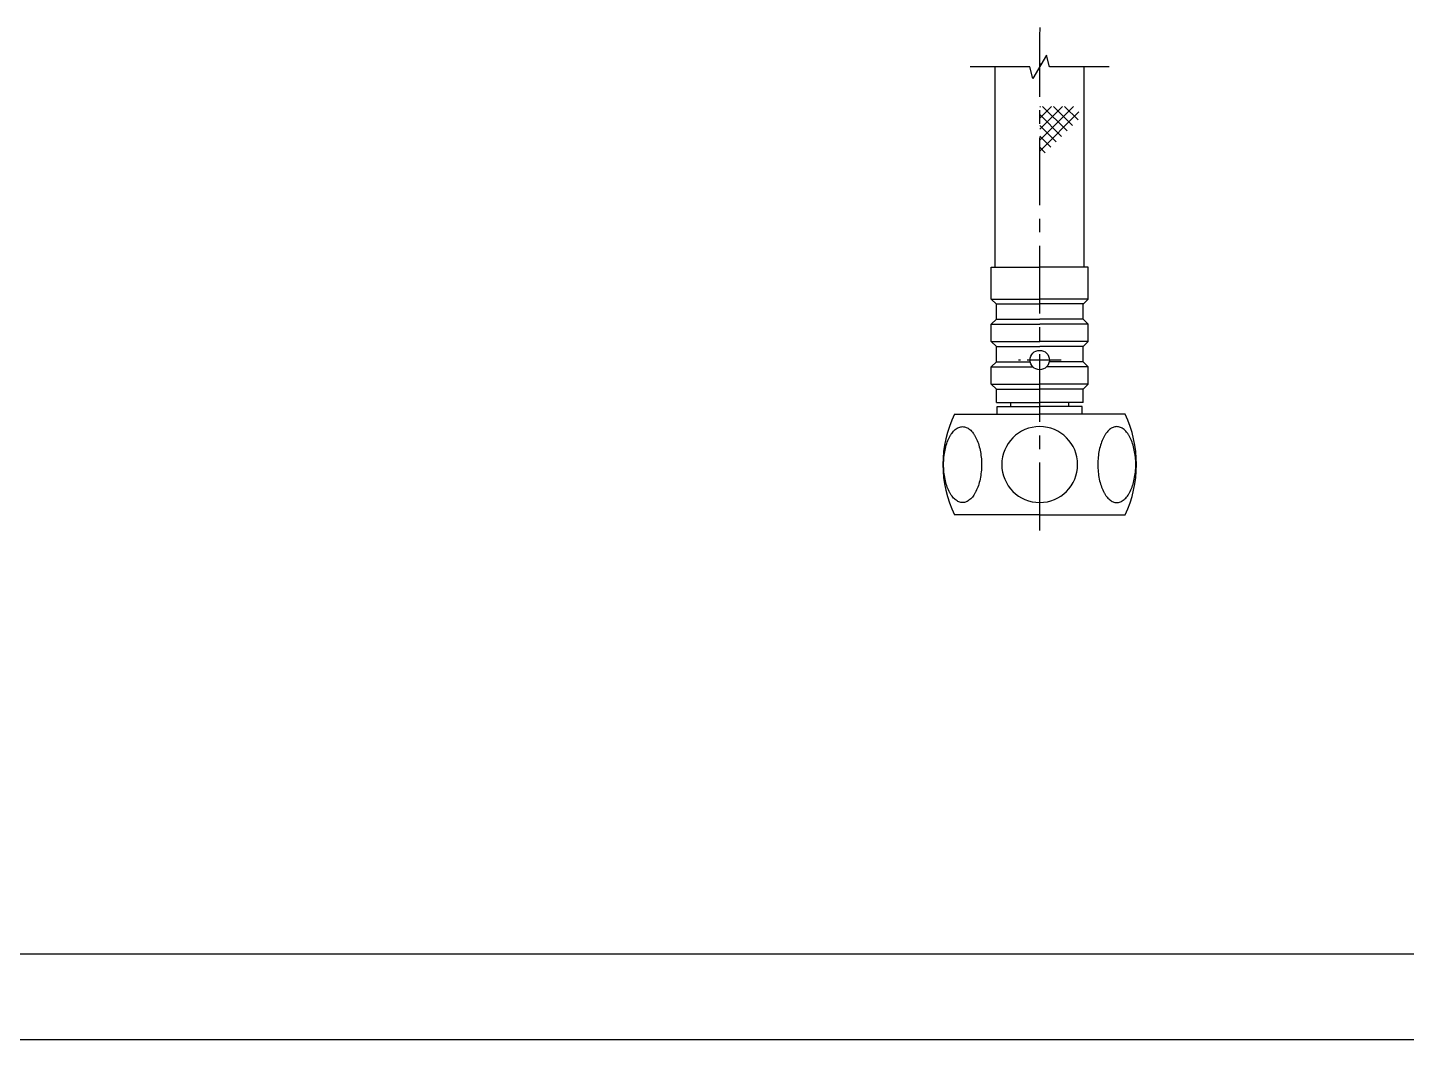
# Model space of a CAD drawing. Extents: x 7342 to 7936, y -141 to 279.
# Drawn here: x 7638.7 to 7816.7, y -141.1 to -10.4 of the extents above; entities that cross this region are included whole.
import ezdxf

# ---------------------------------------------------------------- set-up
doc = ezdxf.new("R2010")
doc.units = 0
doc.header["$LTSCALE"] = 7
doc.header["$MEASUREMENT"] = 0
doc.linetypes.add('CENTER', pattern=[2, 1.25, -0.25, 0.25, -0.25])
doc.linetypes.add('CHAIN', pattern=[0.3543, 0.2362, -0.0295, 0.0591, -0.0295])
doc.layers.get('0').update_dxf_attribs({"color": 2, "linetype": 'CONTINUOUS'})
for name, color, linetype in [('08_ALL_FEATURES', 7, 'CONTINUOUS'), ('CL', 1, 'CENTER'), ('D', 2, 'CONTINUOUS'), ('DWG', 7, 'CONTINUOUS'), ('TXT', 5, 'CONTINUOUS')]:
    doc.layers.add(name, color=color, linetype=linetype)
doc.layers.add('치수선', color=7, linetype='CONTINUOUS', lineweight=25)

msp = doc.modelspace()

# ---------------------------------------------------------------- linework, layer by layer
at = {"color": 2}
for p, q in [((7772.33, -20.59), (7769.38, -23.54)), ((7773.75, -20.59), (7769.38, -24.96)), ((7770.92, -20.59), (7769.38, -22.13)), ((7769.5, -20.59), (7769.38, -20.71)), ((7774.45, -21.29), (7769.38, -26.37)), ((7772.92, -23.75), (7769.76, -20.59)), ((7773.63, -23.05), (7771.17, -20.59)), ((7774.34, -22.34), (7772.58, -20.59)), ((7772.21, -24.46), (7769.38, -21.62)), ((7771.51, -25.17), (7769.38, -23.04)), ((7770.8, -25.87), (7769.38, -24.45)), ((7770.09, -26.58), (7769.38, -25.87)), ((7769.39, -27.29), (7769.38, -27.28))]:
    msp.add_line(p, q, dxfattribs=at)
at = {"color": 7, "linetype": 'Continuous'}
for p in [(7758.36, -60.35), (7780.4, -60.35)]:
    msp.add_line(p, (7769.38, -60.35), dxfattribs=at)
at = {"linetype": 'Continuous'}
msp.add_lwpolyline([(7341.66, -141.1), (7935.66, -141.1), (7935.66, 278.9), (7341.66, 278.9)], close=True, dxfattribs=at)
at = {"color": 7, "linetype": 'Continuous'}
for centre, start, end in [((7771.88, -66.85), 154.3207, 205.6793), ((7766.88, -66.85), 334.3207, 25.6793)]:
    msp.add_arc(centre, 15, start, end, dxfattribs=at)
at = {"layer": '08_ALL_FEATURES', "color": 7, "linetype": 'Continuous'}
for start, end in [(90, 270), (270, 90)]:
    msp.add_arc((7769.38, -66.85), 4.9, start, end, dxfattribs=at)
for points in [[(7756.97, -66.85), (7756.97, -66.53), (7757, -65.9), (7757.13, -64.99), (7757.36, -64.15), (7757.61, -63.51), (7757.85, -63.07), (7758.05, -62.78), (7758.25, -62.53), (7758.47, -62.33), (7758.7, -62.16), (7758.93, -62.04), (7759.17, -61.97), (7759.42, -61.95), (7759.66, -61.97), (7759.9, -62.04), (7760.14, -62.16), (7760.36, -62.33), (7760.58, -62.53), (7760.79, -62.78), (7760.98, -63.07), (7761.22, -63.51), (7761.48, -64.15), (7761.7, -64.99), (7761.84, -65.9), (7761.87, -66.53), (7761.87, -66.85)], [(7781.79, -66.85), (7781.79, -66.53), (7781.75, -65.9), (7781.62, -64.99), (7781.4, -64.15), (7781.14, -63.51), (7780.9, -63.07), (7780.71, -62.78), (7780.5, -62.53), (7780.28, -62.33), (7780.06, -62.16), (7779.82, -62.04), (7779.58, -61.97), (7779.34, -61.95), (7779.09, -61.97), (7778.85, -62.04), (7778.62, -62.16), (7778.39, -62.33), (7778.17, -62.53), (7777.97, -62.78), (7777.77, -63.07), (7777.53, -63.51), (7777.27, -64.15), (7777.05, -64.99), (7776.92, -65.9), (7776.89, -66.53), (7776.89, -66.85)], [(7761.87, -66.85), (7761.87, -67.17), (7761.84, -67.8), (7761.7, -68.71), (7761.48, -69.56), (7761.22, -70.19), (7760.98, -70.64), (7760.79, -70.92), (7760.58, -71.17), (7760.36, -71.38), (7760.14, -71.54), (7759.9, -71.66), (7759.66, -71.74), (7759.42, -71.76), (7759.17, -71.74), (7758.93, -71.66), (7758.7, -71.54), (7758.47, -71.38), (7758.25, -71.17), (7758.05, -70.92), (7757.85, -70.64), (7757.61, -70.19), (7757.36, -69.56), (7757.13, -68.71), (7757, -67.8), (7756.97, -67.17), (7756.97, -66.85)], [(7776.89, -66.85), (7776.89, -67.17), (7776.92, -67.8), (7777.05, -68.71), (7777.27, -69.56), (7777.53, -70.19), (7777.77, -70.64), (7777.97, -70.92), (7778.17, -71.17), (7778.39, -71.38), (7778.62, -71.54), (7778.85, -71.66), (7779.09, -71.74), (7779.34, -71.76), (7779.58, -71.74), (7779.82, -71.66), (7780.06, -71.54), (7780.28, -71.38), (7780.5, -71.17), (7780.71, -70.92), (7780.9, -70.64), (7781.14, -70.19), (7781.4, -69.56), (7781.62, -68.71), (7781.75, -67.8), (7781.79, -67.17), (7781.79, -66.85)]]:
    msp.add_open_spline(points, degree=3, knots=[0, 0, 0, 0, 0.080704, 0.159092, 0.233029, 0.300701, 0.331795, 0.360921, 0.388061, 0.413284, 0.436751, 0.458743, 0.479657, 0.5, 0.520343, 0.541257, 0.563249, 0.586716, 0.611939, 0.639079, 0.668205, 0.699299, 0.766971, 0.840908, 0.919296, 1, 1, 1, 1], dxfattribs=at)
at = {"layer": 'CL'}
msp.add_line((7769.38, -75.35), (7769.38, -12.8), dxfattribs=at)
at = {"layer": 'CL', "ltscale": 0.5}
msp.add_line((7772.13, -53.35), (7766.63, -53.35), dxfattribs=at)
at = {"layer": 'CL', "linetype": 'CHAIN', "ltscale": 5}
msp.add_spline([(7783.59, 16.12), (7782.9, 0.78), (7780.86, -4.32), (7772.58, -3.96), (7769.38, -15.49)], degree=3, dxfattribs=at)
at = {"layer": 'D', "color": 0}
for p in [(7758.7, -60.35), (7780.05, -60.35)]:
    msp.add_line(p, (7769.38, -60.35), dxfattribs=at)
at = {"layer": 'DWG'}
for p, q in [((7763.63, -41.35), (7763.63, -15.51)), ((7775.13, -41.35), (7775.13, -15.51)), ((7763.13, -41.35), (7769.38, -41.35)), ((7763.13, -45.47), (7763.13, -41.35)), ((7775.63, -41.35), (7769.38, -41.35)), ((7775.63, -45.47), (7775.63, -41.35)), ((7763.13, -45.47), (7769.38, -45.47)), ((7763.13, -45.47), (7763.78, -46.12)), ((7763.76, -46.1), (7769.38, -46.1)), ((7763.78, -48.09), (7763.78, -46.12)), ((7775.63, -45.47), (7769.38, -45.47)), ((7774.99, -46.1), (7769.38, -46.1)), ((7775.63, -45.47), (7774.98, -46.12)), ((7774.98, -48.09), (7774.98, -46.12)), ((7763.13, -48.74), (7763.78, -48.09)), ((7763.13, -48.74), (7769.38, -48.74)), ((7763.13, -50.97), (7763.13, -48.74)), ((7763.78, -48.08), (7769.38, -48.08)), ((7774.98, -48.08), (7769.38, -48.08)), ((7775.63, -48.74), (7769.38, -48.74)), ((7775.63, -48.74), (7774.98, -48.09)), ((7775.63, -50.97), (7775.63, -48.74)), ((7763.13, -50.97), (7769.38, -50.97)), ((7763.13, -50.97), (7763.78, -51.62)), ((7763.78, -51.62), (7769.38, -51.62)), ((7763.78, -53.59), (7763.78, -51.62)), ((7775.63, -50.97), (7769.38, -50.97)), ((7774.98, -51.62), (7769.38, -51.62)), ((7775.63, -50.97), (7774.98, -51.62)), ((7774.98, -53.59), (7774.98, -51.62)), ((7763.13, -54.24), (7763.78, -53.59)), ((7763.13, -54.24), (7768.49, -54.24)), ((7763.13, -56.47), (7763.13, -54.24)), ((7763.78, -53.59), (7768.15, -53.59)), ((7775.63, -54.24), (7770.26, -54.24)), ((7774.98, -53.59), (7770.6, -53.59)), ((7775.63, -54.24), (7774.98, -53.59)), ((7775.63, -56.47), (7775.63, -54.24)), ((7763.13, -56.47), (7769.38, -56.47)), ((7763.13, -56.47), (7763.78, -57.12)), ((7775.63, -56.47), (7769.38, -56.47)), ((7775.63, -56.47), (7774.98, -57.12)), ((7763.78, -57.12), (7769.38, -57.12)), ((7763.78, -58.85), (7763.78, -57.12)), ((7774.98, -57.12), (7769.38, -57.12)), ((7774.98, -58.85), (7774.98, -57.12)), ((7763.78, -58.85), (7769.38, -58.85)), ((7763.88, -59.35), (7769.38, -59.35)), ((7763.88, -60.35), (7763.88, -59.35)), ((7765.63, -59.35), (7765.63, -58.85)), ((7774.98, -58.85), (7769.38, -58.85)), ((7774.88, -59.35), (7769.38, -59.35)), ((7773.13, -59.35), (7773.13, -58.85)), ((7774.88, -60.35), (7774.88, -59.35))]:
    msp.add_line(p, q, dxfattribs=at)
at = {"layer": 'DWG', "color": 2, "flags": 128}
msp.add_lwpolyline([(7778.35, -15.49), (7770.64, -15.49), (7770.24, -13.99), (7768.51, -16.99), (7768.11, -15.49), (7760.4, -15.49)], dxfattribs=at)
at = {"layer": 'DWG'}
msp.add_circle((7769.38, -53.35), 1.25, dxfattribs=at)
msp.add_circle((7769.38, -53.35), 1.25, dxfattribs=at)
at = {"layer": 'TXT', "color": 4, "linetype": 'Continuous'}
msp.add_line((7921.66, -130.1), (7367.66, -130.1), dxfattribs=at)
at = {"layer": '치수선', "color": 0}
for q in [(7758.36, -73.35), (7780.4, -73.35)]:
    msp.add_line((7769.38, -73.35), q, dxfattribs=at)

doc.saveas('drawing.dxf')
